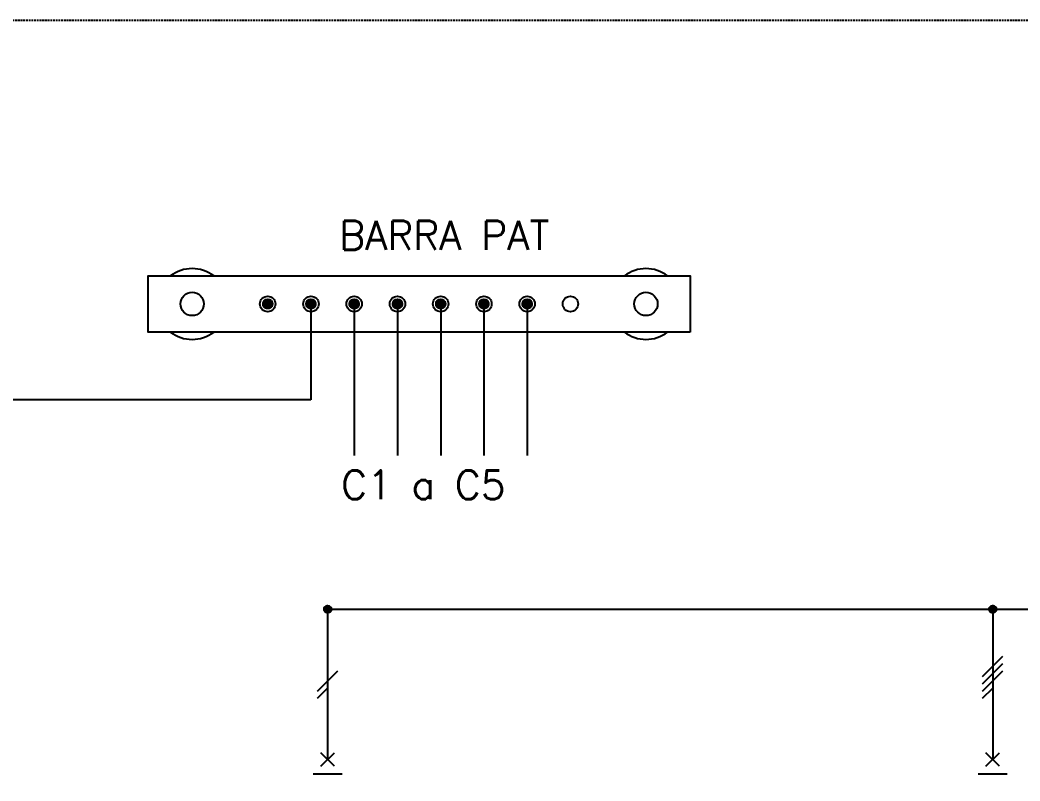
# Model space of a CAD drawing. Extents: x 1442 to 6193, y -332 to 1913.
# Drawn here: x 2417.5 to 2556.3, y 1698 to 1803.5 of the extents above; entities that cross this region are included whole.
import ezdxf

# ---------------------------------------------------------------- set-up
doc = ezdxf.new("R2010")
doc.units = 0
doc.linetypes.add('HIDDEN', pattern=[0.375, 0.25, -0.125])
doc.layers.get('0').update_dxf_attribs({"linetype": 'CONTINUOUS'})
for name, color, linetype in [('--00-VTA_CARTELES_LEYENDAS', 8, 'CONTINUOUS'), ('00-VTA_BORNES_1', 2, 'CONTINUOUS'), ('BARRAS', 6, 'CONTINUOUS'), ('E_TEXTO', 3, 'CONTINUOUS'), ('POTENCIA', 3, 'CONTINUOUS'), ('TÍTULOS', 4, 'CONTINUOUS'), ('UNIFILAR', 3, 'CONTINUOUS')]:
    doc.layers.add(name, color=color, linetype=linetype)
doc.styles.add('ROMANS_VICTOR', font='romans.shx', dxfattribs={"height": 4})

# ---------------------------------------------------------------- blocks, each defined once
blk = doc.blocks.new('*U39')
at = {"linetype": 'CONTINUOUS'}
for p, q in [((-4624.16, -468.94), (-4624.11, -468.87)), ((-4624.11, -468.87), (-4624.04, -468.81)), ((-4624.04, -468.81), (-4623.96, -468.76)), ((-4623.96, -468.76), (-4623.88, -468.72)), ((-4623.88, -468.72), (-4623.79, -468.71)), ((-4623.69, -468.71), (-4623.6, -468.72)), ((-4623.6, -468.72), (-4623.52, -468.76)), ((-4623.52, -468.76), (-4623.44, -468.81)), ((-4623.44, -468.81), (-4623.37, -468.87)), ((-4623.37, -468.87), (-4623.31, -468.94)), ((-4624.24, -469.21), (-4624.23, -469.11)), ((-4624.23, -469.3), (-4624.24, -469.21)), ((-4624.23, -469.11), (-4624.21, -469.02)), ((-4624.2, -469.4), (-4624.23, -469.3)), ((-4624.21, -469.02), (-4624.16, -468.94)), ((-4624.15, -469.48), (-4624.2, -469.4)), ((-4624.09, -469.56), (-4624.15, -469.48)), ((-4624.02, -469.62), (-4624.09, -469.56)), ((-4623.93, -469.67), (-4624.02, -469.62)), ((-4623.84, -469.7), (-4623.93, -469.67)), ((-4623.82, -469.7), (-4623.84, -469.7)), ((-4623.74, -469.29), (-4623.74, -469.21)), ((-4623.74, -469.21), (-4623.74, -469.3)), ((-4623.74, -469.38), (-4623.74, -469.29)), ((-4623.74, -469.3), (-4623.74, -469.4)), ((-4623.74, -469.46), (-4623.74, -469.38)), ((-4623.74, -469.4), (-4623.74, -469.48)), ((-4623.74, -469.53), (-4623.74, -469.46)), ((-4623.74, -469.48), (-4623.74, -469.56)), ((-4623.74, -469.59), (-4623.74, -469.53)), ((-4623.74, -469.56), (-4623.74, -469.62)), ((-4623.74, -469.64), (-4623.74, -469.59)), ((-4623.74, -469.62), (-4623.74, -469.67)), ((-4623.74, -469.67), (-4623.74, -469.64)), ((-4623.74, -469.67), (-4623.74, -469.7)), ((-4623.74, -469.7), (-4623.74, -469.67)), ((-4623.74, -469.7), (-4623.74, -469.71)), ((-4623.74, -469.71), (-4623.74, -469.7)), ((-4623.74, -469.7), (-4623.74, -469.7)), ((-4623.57, -469.67), (-4623.65, -469.7)), ((-4623.49, -469.64), (-4623.57, -469.67)), ((-4623.42, -469.59), (-4623.49, -469.64)), ((-4623.36, -469.53), (-4623.42, -469.59)), ((-4623.31, -469.46), (-4623.36, -469.53)), ((-4623.31, -468.94), (-4623.27, -469.02)), ((-4623.27, -469.38), (-4623.31, -469.46)), ((-4623.27, -469.02), (-4623.25, -469.11)), ((-4623.25, -469.29), (-4623.27, -469.38)), ((-4623.25, -469.11), (-4623.24, -469.21)), ((-4623.24, -469.21), (-4623.25, -469.29))]:
    blk.add_line(p, q, dxfattribs=at)
at = {"linetype": 'CONTINUOUS', "extrusion": (0, 0, -1)}
for points in [[(4624.11, -468.87), (4623.31, -468.94), (4624.16, -468.94)], [(4624.04, -468.81), (4623.37, -468.87), (4624.11, -468.87)], [(4624.11, -468.87), (4623.37, -468.87), (4623.31, -468.94)], [(4623.96, -468.76), (4623.44, -468.81), (4624.04, -468.81)], [(4624.04, -468.81), (4623.44, -468.81), (4623.37, -468.87)], [(4623.88, -468.72), (4623.52, -468.76), (4623.96, -468.76)], [(4623.96, -468.76), (4623.52, -468.76), (4623.44, -468.81)], [(4623.79, -468.71), (4623.6, -468.72), (4623.88, -468.72)], [(4623.88, -468.72), (4623.6, -468.72), (4623.52, -468.76)], [(4623.79, -468.71), (4623.69, -468.71), (4623.6, -468.72)], [(4624.23, -469.11), (4623.24, -469.21), (4624.24, -469.21)], [(4624.24, -469.21), (4623.74, -469.3), (4624.23, -469.3)], [(4624.24, -469.21), (4623.74, -469.21), (4623.74, -469.3)], [(4624.21, -469.02), (4623.25, -469.11), (4624.23, -469.11)], [(4624.23, -469.11), (4623.25, -469.11), (4623.24, -469.21)], [(4624.23, -469.3), (4623.74, -469.4), (4624.2, -469.4)], [(4624.23, -469.3), (4623.74, -469.3), (4623.74, -469.4)], [(4624.16, -468.94), (4623.27, -469.02), (4624.21, -469.02)], [(4624.21, -469.02), (4623.27, -469.02), (4623.25, -469.11)], [(4624.2, -469.4), (4623.74, -469.48), (4624.15, -469.48)], [(4624.2, -469.4), (4623.74, -469.4), (4623.74, -469.48)], [(4624.16, -468.94), (4623.31, -468.94), (4623.27, -469.02)], [(4624.15, -469.48), (4623.74, -469.56), (4624.09, -469.56)], [(4624.15, -469.48), (4623.74, -469.48), (4623.74, -469.56)], [(4624.09, -469.56), (4623.74, -469.62), (4624.02, -469.62)], [(4624.09, -469.56), (4623.74, -469.56), (4623.74, -469.62)], [(4624.02, -469.62), (4623.74, -469.67), (4623.93, -469.67)], [(4624.02, -469.62), (4623.74, -469.62), (4623.74, -469.67)], [(4623.93, -469.67), (4623.74, -469.7), (4623.84, -469.7)], [(4623.93, -469.67), (4623.74, -469.67), (4623.74, -469.7)], [(4623.84, -469.7), (4623.74, -469.7), (4623.82, -469.7)], [(4623.84, -469.7), (4623.74, -469.7), (4623.74, -469.7)], [(4623.82, -469.7), (4623.74, -469.7), (4623.74, -469.71)], [(4623.74, -469.21), (4623.25, -469.29), (4623.74, -469.29)], [(4623.74, -469.21), (4623.24, -469.21), (4623.25, -469.29)], [(4623.74, -469.29), (4623.27, -469.38), (4623.74, -469.38)], [(4623.74, -469.29), (4623.25, -469.29), (4623.27, -469.38)], [(4623.74, -469.38), (4623.31, -469.46), (4623.74, -469.46)], [(4623.74, -469.38), (4623.27, -469.38), (4623.31, -469.46)], [(4623.74, -469.46), (4623.36, -469.53), (4623.74, -469.53)], [(4623.74, -469.46), (4623.31, -469.46), (4623.36, -469.53)], [(4623.74, -469.53), (4623.42, -469.59), (4623.74, -469.59)], [(4623.74, -469.53), (4623.36, -469.53), (4623.42, -469.59)], [(4623.74, -469.59), (4623.49, -469.64), (4623.74, -469.64)], [(4623.74, -469.59), (4623.42, -469.59), (4623.49, -469.64)], [(4623.74, -469.64), (4623.57, -469.67), (4623.74, -469.67)], [(4623.74, -469.64), (4623.49, -469.64), (4623.57, -469.67)], [(4623.74, -469.67), (4623.65, -469.7), (4623.74, -469.7)], [(4623.74, -469.67), (4623.57, -469.67), (4623.65, -469.7)], [(4623.74, -469.7), (4623.65, -469.7), (4623.74, -469.71)]]:
    blk.add_solid(points, dxfattribs=at)
blk = doc.blocks.new('BORNE_1')
blk.add_circle((-4623.74, -469.21), 0.5)
at = {"linetype": 'CONTINUOUS'}
blk.add_blockref('*U39', (0, 0), dxfattribs=at)
blk = doc.blocks.new('*U68')
at = {"layer": 'E_TEXTO', "color": 7, "style": 'ROMANS_VICTOR'}
blk.add_text('BARRA PAT', height=4, dxfattribs=at).set_placement((2461.83, 1771.69))
blk = doc.blocks.new('*U69')
at = {"layer": 'BARRAS', "linetype": 'CONTINUOUS'}
for p, q in [((2451.58, 1764.72), (2451.69, 1764.77)), ((2451.69, 1764.77), (2451.8, 1764.8)), ((2451.8, 1764.8), (2451.91, 1764.81)), ((2451.91, 1764.81), (2451.91, 1764.8)), ((2451.91, 1764.81), (2452.02, 1764.8)), ((2451.91, 1764.8), (2451.91, 1764.81)), ((2451.91, 1764.77), (2451.91, 1764.8)), ((2451.91, 1764.8), (2451.91, 1764.77)), ((2451.91, 1764.72), (2451.91, 1764.77)), ((2451.91, 1764.77), (2451.91, 1764.72)), ((2452.02, 1764.8), (2452.13, 1764.77)), ((2452.13, 1764.77), (2452.23, 1764.72)), ((2451.26, 1764.16), (2451.27, 1764.27)), ((2451.27, 1764.04), (2451.26, 1764.16)), ((2451.27, 1764.27), (2451.3, 1764.38)), ((2451.3, 1763.92), (2451.27, 1764.04)), ((2451.3, 1764.38), (2451.35, 1764.48)), ((2451.36, 1763.82), (2451.3, 1763.92)), ((2451.35, 1764.48), (2451.41, 1764.58)), ((2451.43, 1763.72), (2451.36, 1763.82)), ((2451.41, 1764.58), (2451.49, 1764.66)), ((2451.52, 1763.64), (2451.43, 1763.72)), ((2451.49, 1764.66), (2451.58, 1764.72)), ((2451.62, 1763.58), (2451.52, 1763.64)), ((2451.73, 1763.53), (2451.62, 1763.58)), ((2451.85, 1763.51), (2451.73, 1763.53)), ((2451.91, 1764.66), (2451.91, 1764.72)), ((2451.91, 1764.72), (2451.91, 1764.66)), ((2451.91, 1764.58), (2451.91, 1764.66)), ((2451.91, 1764.66), (2451.91, 1764.58)), ((2451.91, 1764.48), (2451.91, 1764.58)), ((2451.91, 1764.58), (2451.91, 1764.48)), ((2451.91, 1764.38), (2451.91, 1764.48)), ((2451.91, 1764.48), (2451.91, 1764.38)), ((2451.91, 1764.27), (2451.91, 1764.38)), ((2451.91, 1764.38), (2451.91, 1764.27)), ((2451.91, 1764.16), (2451.91, 1764.27)), ((2451.91, 1764.27), (2451.91, 1764.16)), ((2452.09, 1763.53), (2451.97, 1763.51)), ((2452.2, 1763.58), (2452.09, 1763.53)), ((2452.3, 1763.64), (2452.2, 1763.58)), ((2452.23, 1764.72), (2452.33, 1764.66)), ((2452.39, 1763.72), (2452.3, 1763.64)), ((2452.33, 1764.66), (2452.41, 1764.58)), ((2452.46, 1763.82), (2452.39, 1763.72)), ((2452.41, 1764.58), (2452.47, 1764.48)), ((2452.51, 1763.92), (2452.46, 1763.82)), ((2452.47, 1764.48), (2452.52, 1764.38)), ((2452.55, 1764.04), (2452.51, 1763.92)), ((2452.52, 1764.38), (2452.55, 1764.27)), ((2452.55, 1764.27), (2452.56, 1764.16)), ((2452.56, 1764.16), (2452.55, 1764.04))]:
    blk.add_line(p, q, dxfattribs=at)
at = {"layer": 'BARRAS', "linetype": 'CONTINUOUS', "extrusion": (0, 0, -1)}
for points in [[(-2451.69, 1764.77), (-2451.91, 1764.72), (-2451.58, 1764.72)], [(-2451.8, 1764.8), (-2451.91, 1764.77), (-2451.69, 1764.77)], [(-2451.69, 1764.77), (-2451.91, 1764.77), (-2451.91, 1764.72)], [(-2451.91, 1764.81), (-2451.91, 1764.8), (-2451.8, 1764.8)], [(-2451.8, 1764.8), (-2451.91, 1764.8), (-2451.91, 1764.77)], [(-2451.91, 1764.81), (-2452.02, 1764.8), (-2451.91, 1764.8)], [(-2451.91, 1764.8), (-2452.13, 1764.77), (-2451.91, 1764.77)], [(-2451.91, 1764.8), (-2452.02, 1764.8), (-2452.13, 1764.77)], [(-2451.91, 1764.77), (-2452.23, 1764.72), (-2451.91, 1764.72)], [(-2451.91, 1764.77), (-2452.13, 1764.77), (-2452.23, 1764.72)], [(-2451.27, 1764.27), (-2451.91, 1764.16), (-2451.26, 1764.16)], [(-2451.26, 1764.16), (-2452.55, 1764.04), (-2451.27, 1764.04)], [(-2451.26, 1764.16), (-2452.56, 1764.16), (-2452.55, 1764.04)], [(-2451.3, 1764.38), (-2451.91, 1764.27), (-2451.27, 1764.27)], [(-2451.27, 1764.27), (-2451.91, 1764.27), (-2451.91, 1764.16)], [(-2451.27, 1764.04), (-2452.51, 1763.92), (-2451.3, 1763.92)], [(-2451.27, 1764.04), (-2452.55, 1764.04), (-2452.51, 1763.92)], [(-2451.35, 1764.48), (-2451.91, 1764.38), (-2451.3, 1764.38)], [(-2451.3, 1764.38), (-2451.91, 1764.38), (-2451.91, 1764.27)], [(-2451.3, 1763.92), (-2452.46, 1763.82), (-2451.36, 1763.82)], [(-2451.3, 1763.92), (-2452.51, 1763.92), (-2452.46, 1763.82)], [(-2451.41, 1764.58), (-2451.91, 1764.48), (-2451.35, 1764.48)], [(-2451.35, 1764.48), (-2451.91, 1764.48), (-2451.91, 1764.38)], [(-2451.36, 1763.82), (-2452.39, 1763.72), (-2451.43, 1763.72)], [(-2451.36, 1763.82), (-2452.46, 1763.82), (-2452.39, 1763.72)], [(-2451.49, 1764.66), (-2451.91, 1764.58), (-2451.41, 1764.58)], [(-2451.41, 1764.58), (-2451.91, 1764.58), (-2451.91, 1764.48)], [(-2451.43, 1763.72), (-2452.3, 1763.64), (-2451.52, 1763.64)], [(-2451.43, 1763.72), (-2452.39, 1763.72), (-2452.3, 1763.64)], [(-2451.58, 1764.72), (-2451.91, 1764.66), (-2451.49, 1764.66)], [(-2451.49, 1764.66), (-2451.91, 1764.66), (-2451.91, 1764.58)], [(-2451.52, 1763.64), (-2452.2, 1763.58), (-2451.62, 1763.58)], [(-2451.52, 1763.64), (-2452.3, 1763.64), (-2452.2, 1763.58)], [(-2451.58, 1764.72), (-2451.91, 1764.72), (-2451.91, 1764.66)], [(-2451.62, 1763.58), (-2452.09, 1763.53), (-2451.73, 1763.53)], [(-2451.62, 1763.58), (-2452.2, 1763.58), (-2452.09, 1763.53)], [(-2451.73, 1763.53), (-2451.97, 1763.51), (-2451.85, 1763.51)], [(-2451.73, 1763.53), (-2452.09, 1763.53), (-2451.97, 1763.51)], [(-2451.91, 1764.72), (-2452.33, 1764.66), (-2451.91, 1764.66)], [(-2451.91, 1764.72), (-2452.23, 1764.72), (-2452.33, 1764.66)], [(-2451.91, 1764.66), (-2452.41, 1764.58), (-2451.91, 1764.58)], [(-2451.91, 1764.66), (-2452.33, 1764.66), (-2452.41, 1764.58)], [(-2451.91, 1764.58), (-2452.47, 1764.48), (-2451.91, 1764.48)], [(-2451.91, 1764.58), (-2452.41, 1764.58), (-2452.47, 1764.48)], [(-2451.91, 1764.48), (-2452.52, 1764.38), (-2451.91, 1764.38)], [(-2451.91, 1764.48), (-2452.47, 1764.48), (-2452.52, 1764.38)], [(-2451.91, 1764.38), (-2452.55, 1764.27), (-2451.91, 1764.27)], [(-2451.91, 1764.38), (-2452.52, 1764.38), (-2452.55, 1764.27)], [(-2451.91, 1764.27), (-2452.56, 1764.16), (-2451.91, 1764.16)], [(-2451.91, 1764.27), (-2452.55, 1764.27), (-2452.56, 1764.16)]]:
    blk.add_solid(points, dxfattribs=at)
blk = doc.blocks.new('*U70')
at = {"layer": 'BARRAS', "linetype": 'CONTINUOUS'}
for p, q in [((2463.58, 1764.72), (2463.69, 1764.77)), ((2463.69, 1764.77), (2463.8, 1764.8)), ((2463.8, 1764.8), (2463.91, 1764.81)), ((2463.91, 1764.81), (2463.91, 1764.8)), ((2463.91, 1764.81), (2464.02, 1764.8)), ((2463.91, 1764.8), (2463.91, 1764.81)), ((2463.91, 1764.77), (2463.91, 1764.8)), ((2463.91, 1764.8), (2463.91, 1764.77)), ((2463.91, 1764.72), (2463.91, 1764.77)), ((2463.91, 1764.77), (2463.91, 1764.72)), ((2464.02, 1764.8), (2464.13, 1764.77)), ((2464.13, 1764.77), (2464.23, 1764.72)), ((2463.26, 1764.16), (2463.27, 1764.27)), ((2463.27, 1764.04), (2463.26, 1764.16)), ((2463.27, 1764.27), (2463.3, 1764.38)), ((2463.3, 1763.92), (2463.27, 1764.04)), ((2463.3, 1764.38), (2463.35, 1764.48)), ((2463.36, 1763.82), (2463.3, 1763.92)), ((2463.35, 1764.48), (2463.41, 1764.58)), ((2463.43, 1763.72), (2463.36, 1763.82)), ((2463.41, 1764.58), (2463.49, 1764.66)), ((2463.52, 1763.64), (2463.43, 1763.72)), ((2463.49, 1764.66), (2463.58, 1764.72)), ((2463.62, 1763.58), (2463.52, 1763.64)), ((2463.73, 1763.53), (2463.62, 1763.58)), ((2463.85, 1763.51), (2463.73, 1763.53)), ((2463.91, 1764.66), (2463.91, 1764.72)), ((2463.91, 1764.72), (2463.91, 1764.66)), ((2463.91, 1764.58), (2463.91, 1764.66)), ((2463.91, 1764.66), (2463.91, 1764.58)), ((2463.91, 1764.48), (2463.91, 1764.58)), ((2463.91, 1764.58), (2463.91, 1764.48)), ((2463.91, 1764.38), (2463.91, 1764.48)), ((2463.91, 1764.48), (2463.91, 1764.38)), ((2463.91, 1764.27), (2463.91, 1764.38)), ((2463.91, 1764.38), (2463.91, 1764.27)), ((2463.91, 1764.16), (2463.91, 1764.27)), ((2463.91, 1764.27), (2463.91, 1764.16)), ((2464.09, 1763.53), (2463.97, 1763.51)), ((2464.2, 1763.58), (2464.09, 1763.53)), ((2464.3, 1763.64), (2464.2, 1763.58)), ((2464.23, 1764.72), (2464.33, 1764.66)), ((2464.39, 1763.72), (2464.3, 1763.64)), ((2464.33, 1764.66), (2464.41, 1764.58)), ((2464.46, 1763.82), (2464.39, 1763.72)), ((2464.41, 1764.58), (2464.47, 1764.48)), ((2464.51, 1763.92), (2464.46, 1763.82)), ((2464.47, 1764.48), (2464.52, 1764.38)), ((2464.55, 1764.04), (2464.51, 1763.92)), ((2464.52, 1764.38), (2464.55, 1764.27)), ((2464.55, 1764.27), (2464.56, 1764.16)), ((2464.56, 1764.16), (2464.55, 1764.04))]:
    blk.add_line(p, q, dxfattribs=at)
at = {"layer": 'BARRAS', "linetype": 'CONTINUOUS', "extrusion": (0, 0, -1)}
for points in [[(-2463.69, 1764.77), (-2463.91, 1764.72), (-2463.58, 1764.72)], [(-2463.8, 1764.8), (-2463.91, 1764.77), (-2463.69, 1764.77)], [(-2463.69, 1764.77), (-2463.91, 1764.77), (-2463.91, 1764.72)], [(-2463.91, 1764.81), (-2463.91, 1764.8), (-2463.8, 1764.8)], [(-2463.8, 1764.8), (-2463.91, 1764.8), (-2463.91, 1764.77)], [(-2463.91, 1764.81), (-2464.02, 1764.8), (-2463.91, 1764.8)], [(-2463.91, 1764.8), (-2464.13, 1764.77), (-2463.91, 1764.77)], [(-2463.91, 1764.8), (-2464.02, 1764.8), (-2464.13, 1764.77)], [(-2463.91, 1764.77), (-2464.23, 1764.72), (-2463.91, 1764.72)], [(-2463.91, 1764.77), (-2464.13, 1764.77), (-2464.23, 1764.72)], [(-2463.27, 1764.27), (-2463.91, 1764.16), (-2463.26, 1764.16)], [(-2463.26, 1764.16), (-2464.55, 1764.04), (-2463.27, 1764.04)], [(-2463.26, 1764.16), (-2464.56, 1764.16), (-2464.55, 1764.04)], [(-2463.3, 1764.38), (-2463.91, 1764.27), (-2463.27, 1764.27)], [(-2463.27, 1764.27), (-2463.91, 1764.27), (-2463.91, 1764.16)], [(-2463.27, 1764.04), (-2464.51, 1763.92), (-2463.3, 1763.92)], [(-2463.27, 1764.04), (-2464.55, 1764.04), (-2464.51, 1763.92)], [(-2463.35, 1764.48), (-2463.91, 1764.38), (-2463.3, 1764.38)], [(-2463.3, 1764.38), (-2463.91, 1764.38), (-2463.91, 1764.27)], [(-2463.3, 1763.92), (-2464.46, 1763.82), (-2463.36, 1763.82)], [(-2463.3, 1763.92), (-2464.51, 1763.92), (-2464.46, 1763.82)], [(-2463.41, 1764.58), (-2463.91, 1764.48), (-2463.35, 1764.48)], [(-2463.35, 1764.48), (-2463.91, 1764.48), (-2463.91, 1764.38)], [(-2463.36, 1763.82), (-2464.39, 1763.72), (-2463.43, 1763.72)], [(-2463.36, 1763.82), (-2464.46, 1763.82), (-2464.39, 1763.72)], [(-2463.49, 1764.66), (-2463.91, 1764.58), (-2463.41, 1764.58)], [(-2463.41, 1764.58), (-2463.91, 1764.58), (-2463.91, 1764.48)], [(-2463.43, 1763.72), (-2464.3, 1763.64), (-2463.52, 1763.64)], [(-2463.43, 1763.72), (-2464.39, 1763.72), (-2464.3, 1763.64)], [(-2463.58, 1764.72), (-2463.91, 1764.66), (-2463.49, 1764.66)], [(-2463.49, 1764.66), (-2463.91, 1764.66), (-2463.91, 1764.58)], [(-2463.52, 1763.64), (-2464.2, 1763.58), (-2463.62, 1763.58)], [(-2463.52, 1763.64), (-2464.3, 1763.64), (-2464.2, 1763.58)], [(-2463.58, 1764.72), (-2463.91, 1764.72), (-2463.91, 1764.66)], [(-2463.62, 1763.58), (-2464.09, 1763.53), (-2463.73, 1763.53)], [(-2463.62, 1763.58), (-2464.2, 1763.58), (-2464.09, 1763.53)], [(-2463.73, 1763.53), (-2463.97, 1763.51), (-2463.85, 1763.51)], [(-2463.73, 1763.53), (-2464.09, 1763.53), (-2463.97, 1763.51)], [(-2463.91, 1764.72), (-2464.33, 1764.66), (-2463.91, 1764.66)], [(-2463.91, 1764.72), (-2464.23, 1764.72), (-2464.33, 1764.66)], [(-2463.91, 1764.66), (-2464.41, 1764.58), (-2463.91, 1764.58)], [(-2463.91, 1764.66), (-2464.33, 1764.66), (-2464.41, 1764.58)], [(-2463.91, 1764.58), (-2464.47, 1764.48), (-2463.91, 1764.48)], [(-2463.91, 1764.58), (-2464.41, 1764.58), (-2464.47, 1764.48)], [(-2463.91, 1764.48), (-2464.52, 1764.38), (-2463.91, 1764.38)], [(-2463.91, 1764.48), (-2464.47, 1764.48), (-2464.52, 1764.38)], [(-2463.91, 1764.38), (-2464.55, 1764.27), (-2463.91, 1764.27)], [(-2463.91, 1764.38), (-2464.52, 1764.38), (-2464.55, 1764.27)], [(-2463.91, 1764.27), (-2464.56, 1764.16), (-2463.91, 1764.16)], [(-2463.91, 1764.27), (-2464.55, 1764.27), (-2464.56, 1764.16)]]:
    blk.add_solid(points, dxfattribs=at)
blk = doc.blocks.new('*U71')
at = {"layer": 'BARRAS', "linetype": 'CONTINUOUS'}
for p, q in [((2469.58, 1764.72), (2469.69, 1764.77)), ((2469.69, 1764.77), (2469.8, 1764.8)), ((2469.8, 1764.8), (2469.91, 1764.81)), ((2469.91, 1764.81), (2469.91, 1764.8)), ((2469.91, 1764.81), (2470.02, 1764.8)), ((2469.91, 1764.8), (2469.91, 1764.81)), ((2469.91, 1764.77), (2469.91, 1764.8)), ((2469.91, 1764.8), (2469.91, 1764.77)), ((2469.91, 1764.72), (2469.91, 1764.77)), ((2469.91, 1764.77), (2469.91, 1764.72)), ((2470.02, 1764.8), (2470.13, 1764.77)), ((2470.13, 1764.77), (2470.23, 1764.72)), ((2469.26, 1764.16), (2469.27, 1764.27)), ((2469.27, 1764.04), (2469.26, 1764.16)), ((2469.27, 1764.27), (2469.3, 1764.38)), ((2469.3, 1763.92), (2469.27, 1764.04)), ((2469.3, 1764.38), (2469.35, 1764.48)), ((2469.36, 1763.82), (2469.3, 1763.92)), ((2469.35, 1764.48), (2469.41, 1764.58)), ((2469.43, 1763.72), (2469.36, 1763.82)), ((2469.41, 1764.58), (2469.49, 1764.66)), ((2469.52, 1763.64), (2469.43, 1763.72)), ((2469.49, 1764.66), (2469.58, 1764.72)), ((2469.62, 1763.58), (2469.52, 1763.64)), ((2469.73, 1763.53), (2469.62, 1763.58)), ((2469.85, 1763.51), (2469.73, 1763.53)), ((2469.91, 1764.66), (2469.91, 1764.72)), ((2469.91, 1764.72), (2469.91, 1764.66)), ((2469.91, 1764.58), (2469.91, 1764.66)), ((2469.91, 1764.66), (2469.91, 1764.58)), ((2469.91, 1764.48), (2469.91, 1764.58)), ((2469.91, 1764.58), (2469.91, 1764.48)), ((2469.91, 1764.38), (2469.91, 1764.48)), ((2469.91, 1764.48), (2469.91, 1764.38)), ((2469.91, 1764.27), (2469.91, 1764.38)), ((2469.91, 1764.38), (2469.91, 1764.27)), ((2469.91, 1764.16), (2469.91, 1764.27)), ((2469.91, 1764.27), (2469.91, 1764.16)), ((2470.09, 1763.53), (2469.97, 1763.51)), ((2470.2, 1763.58), (2470.09, 1763.53)), ((2470.3, 1763.64), (2470.2, 1763.58)), ((2470.23, 1764.72), (2470.33, 1764.66)), ((2470.39, 1763.72), (2470.3, 1763.64)), ((2470.33, 1764.66), (2470.41, 1764.58)), ((2470.46, 1763.82), (2470.39, 1763.72)), ((2470.41, 1764.58), (2470.47, 1764.48)), ((2470.51, 1763.92), (2470.46, 1763.82)), ((2470.47, 1764.48), (2470.52, 1764.38)), ((2470.55, 1764.04), (2470.51, 1763.92)), ((2470.52, 1764.38), (2470.55, 1764.27)), ((2470.55, 1764.27), (2470.56, 1764.16)), ((2470.56, 1764.16), (2470.55, 1764.04))]:
    blk.add_line(p, q, dxfattribs=at)
at = {"layer": 'BARRAS', "linetype": 'CONTINUOUS', "extrusion": (0, 0, -1)}
for points in [[(-2469.69, 1764.77), (-2469.91, 1764.72), (-2469.58, 1764.72)], [(-2469.8, 1764.8), (-2469.91, 1764.77), (-2469.69, 1764.77)], [(-2469.69, 1764.77), (-2469.91, 1764.77), (-2469.91, 1764.72)], [(-2469.91, 1764.81), (-2469.91, 1764.8), (-2469.8, 1764.8)], [(-2469.8, 1764.8), (-2469.91, 1764.8), (-2469.91, 1764.77)], [(-2469.91, 1764.81), (-2470.02, 1764.8), (-2469.91, 1764.8)], [(-2469.91, 1764.8), (-2470.13, 1764.77), (-2469.91, 1764.77)], [(-2469.91, 1764.8), (-2470.02, 1764.8), (-2470.13, 1764.77)], [(-2469.91, 1764.77), (-2470.23, 1764.72), (-2469.91, 1764.72)], [(-2469.91, 1764.77), (-2470.13, 1764.77), (-2470.23, 1764.72)], [(-2469.27, 1764.27), (-2469.91, 1764.16), (-2469.26, 1764.16)], [(-2469.26, 1764.16), (-2470.55, 1764.04), (-2469.27, 1764.04)], [(-2469.26, 1764.16), (-2470.56, 1764.16), (-2470.55, 1764.04)], [(-2469.3, 1764.38), (-2469.91, 1764.27), (-2469.27, 1764.27)], [(-2469.27, 1764.27), (-2469.91, 1764.27), (-2469.91, 1764.16)], [(-2469.27, 1764.04), (-2470.51, 1763.92), (-2469.3, 1763.92)], [(-2469.27, 1764.04), (-2470.55, 1764.04), (-2470.51, 1763.92)], [(-2469.35, 1764.48), (-2469.91, 1764.38), (-2469.3, 1764.38)], [(-2469.3, 1764.38), (-2469.91, 1764.38), (-2469.91, 1764.27)], [(-2469.3, 1763.92), (-2470.46, 1763.82), (-2469.36, 1763.82)], [(-2469.3, 1763.92), (-2470.51, 1763.92), (-2470.46, 1763.82)], [(-2469.41, 1764.58), (-2469.91, 1764.48), (-2469.35, 1764.48)], [(-2469.35, 1764.48), (-2469.91, 1764.48), (-2469.91, 1764.38)], [(-2469.36, 1763.82), (-2470.39, 1763.72), (-2469.43, 1763.72)], [(-2469.36, 1763.82), (-2470.46, 1763.82), (-2470.39, 1763.72)], [(-2469.49, 1764.66), (-2469.91, 1764.58), (-2469.41, 1764.58)], [(-2469.41, 1764.58), (-2469.91, 1764.58), (-2469.91, 1764.48)], [(-2469.43, 1763.72), (-2470.3, 1763.64), (-2469.52, 1763.64)], [(-2469.43, 1763.72), (-2470.39, 1763.72), (-2470.3, 1763.64)], [(-2469.58, 1764.72), (-2469.91, 1764.66), (-2469.49, 1764.66)], [(-2469.49, 1764.66), (-2469.91, 1764.66), (-2469.91, 1764.58)], [(-2469.52, 1763.64), (-2470.2, 1763.58), (-2469.62, 1763.58)], [(-2469.52, 1763.64), (-2470.3, 1763.64), (-2470.2, 1763.58)], [(-2469.58, 1764.72), (-2469.91, 1764.72), (-2469.91, 1764.66)], [(-2469.62, 1763.58), (-2470.09, 1763.53), (-2469.73, 1763.53)], [(-2469.62, 1763.58), (-2470.2, 1763.58), (-2470.09, 1763.53)], [(-2469.73, 1763.53), (-2469.97, 1763.51), (-2469.85, 1763.51)], [(-2469.73, 1763.53), (-2470.09, 1763.53), (-2469.97, 1763.51)], [(-2469.91, 1764.72), (-2470.33, 1764.66), (-2469.91, 1764.66)], [(-2469.91, 1764.72), (-2470.23, 1764.72), (-2470.33, 1764.66)], [(-2469.91, 1764.66), (-2470.41, 1764.58), (-2469.91, 1764.58)], [(-2469.91, 1764.66), (-2470.33, 1764.66), (-2470.41, 1764.58)], [(-2469.91, 1764.58), (-2470.47, 1764.48), (-2469.91, 1764.48)], [(-2469.91, 1764.58), (-2470.41, 1764.58), (-2470.47, 1764.48)], [(-2469.91, 1764.48), (-2470.52, 1764.38), (-2469.91, 1764.38)], [(-2469.91, 1764.48), (-2470.47, 1764.48), (-2470.52, 1764.38)], [(-2469.91, 1764.38), (-2470.55, 1764.27), (-2469.91, 1764.27)], [(-2469.91, 1764.38), (-2470.52, 1764.38), (-2470.55, 1764.27)], [(-2469.91, 1764.27), (-2470.56, 1764.16), (-2469.91, 1764.16)], [(-2469.91, 1764.27), (-2470.55, 1764.27), (-2470.56, 1764.16)]]:
    blk.add_solid(points, dxfattribs=at)
blk = doc.blocks.new('*U72')
at = {"layer": 'BARRAS', "linetype": 'CONTINUOUS'}
for p, q in [((2475.58, 1764.72), (2475.69, 1764.77)), ((2475.69, 1764.77), (2475.8, 1764.8)), ((2475.8, 1764.8), (2475.91, 1764.81)), ((2475.91, 1764.81), (2475.91, 1764.8)), ((2475.91, 1764.81), (2476.02, 1764.8)), ((2475.91, 1764.8), (2475.91, 1764.81)), ((2475.91, 1764.77), (2475.91, 1764.8)), ((2475.91, 1764.8), (2475.91, 1764.77)), ((2475.91, 1764.72), (2475.91, 1764.77)), ((2475.91, 1764.77), (2475.91, 1764.72)), ((2476.02, 1764.8), (2476.13, 1764.77)), ((2476.13, 1764.77), (2476.23, 1764.72)), ((2475.26, 1764.16), (2475.27, 1764.27)), ((2475.27, 1764.04), (2475.26, 1764.16)), ((2475.27, 1764.27), (2475.3, 1764.38)), ((2475.3, 1763.92), (2475.27, 1764.04)), ((2475.3, 1764.38), (2475.35, 1764.48)), ((2475.36, 1763.82), (2475.3, 1763.92)), ((2475.35, 1764.48), (2475.41, 1764.58)), ((2475.43, 1763.72), (2475.36, 1763.82)), ((2475.41, 1764.58), (2475.49, 1764.66)), ((2475.52, 1763.64), (2475.43, 1763.72)), ((2475.49, 1764.66), (2475.58, 1764.72)), ((2475.62, 1763.58), (2475.52, 1763.64)), ((2475.73, 1763.53), (2475.62, 1763.58)), ((2475.85, 1763.51), (2475.73, 1763.53)), ((2475.91, 1764.66), (2475.91, 1764.72)), ((2475.91, 1764.72), (2475.91, 1764.66)), ((2475.91, 1764.58), (2475.91, 1764.66)), ((2475.91, 1764.66), (2475.91, 1764.58)), ((2475.91, 1764.48), (2475.91, 1764.58)), ((2475.91, 1764.58), (2475.91, 1764.48)), ((2475.91, 1764.38), (2475.91, 1764.48)), ((2475.91, 1764.48), (2475.91, 1764.38)), ((2475.91, 1764.27), (2475.91, 1764.38)), ((2475.91, 1764.38), (2475.91, 1764.27)), ((2475.91, 1764.16), (2475.91, 1764.27)), ((2475.91, 1764.27), (2475.91, 1764.16)), ((2476.09, 1763.53), (2475.97, 1763.51)), ((2476.2, 1763.58), (2476.09, 1763.53)), ((2476.3, 1763.64), (2476.2, 1763.58)), ((2476.23, 1764.72), (2476.33, 1764.66)), ((2476.39, 1763.72), (2476.3, 1763.64)), ((2476.33, 1764.66), (2476.41, 1764.58)), ((2476.46, 1763.82), (2476.39, 1763.72)), ((2476.41, 1764.58), (2476.47, 1764.48)), ((2476.51, 1763.92), (2476.46, 1763.82)), ((2476.47, 1764.48), (2476.52, 1764.38)), ((2476.55, 1764.04), (2476.51, 1763.92)), ((2476.52, 1764.38), (2476.55, 1764.27)), ((2476.55, 1764.27), (2476.56, 1764.16)), ((2476.56, 1764.16), (2476.55, 1764.04))]:
    blk.add_line(p, q, dxfattribs=at)
at = {"layer": 'BARRAS', "linetype": 'CONTINUOUS', "extrusion": (0, 0, -1)}
for points in [[(-2475.69, 1764.77), (-2475.91, 1764.72), (-2475.58, 1764.72)], [(-2475.8, 1764.8), (-2475.91, 1764.77), (-2475.69, 1764.77)], [(-2475.69, 1764.77), (-2475.91, 1764.77), (-2475.91, 1764.72)], [(-2475.91, 1764.81), (-2475.91, 1764.8), (-2475.8, 1764.8)], [(-2475.8, 1764.8), (-2475.91, 1764.8), (-2475.91, 1764.77)], [(-2475.91, 1764.81), (-2476.02, 1764.8), (-2475.91, 1764.8)], [(-2475.91, 1764.8), (-2476.13, 1764.77), (-2475.91, 1764.77)], [(-2475.91, 1764.8), (-2476.02, 1764.8), (-2476.13, 1764.77)], [(-2475.91, 1764.77), (-2476.23, 1764.72), (-2475.91, 1764.72)], [(-2475.91, 1764.77), (-2476.13, 1764.77), (-2476.23, 1764.72)], [(-2475.27, 1764.27), (-2475.91, 1764.16), (-2475.26, 1764.16)], [(-2475.26, 1764.16), (-2476.55, 1764.04), (-2475.27, 1764.04)], [(-2475.26, 1764.16), (-2476.56, 1764.16), (-2476.55, 1764.04)], [(-2475.3, 1764.38), (-2475.91, 1764.27), (-2475.27, 1764.27)], [(-2475.27, 1764.27), (-2475.91, 1764.27), (-2475.91, 1764.16)], [(-2475.27, 1764.04), (-2476.51, 1763.92), (-2475.3, 1763.92)], [(-2475.27, 1764.04), (-2476.55, 1764.04), (-2476.51, 1763.92)], [(-2475.35, 1764.48), (-2475.91, 1764.38), (-2475.3, 1764.38)], [(-2475.3, 1764.38), (-2475.91, 1764.38), (-2475.91, 1764.27)], [(-2475.3, 1763.92), (-2476.46, 1763.82), (-2475.36, 1763.82)], [(-2475.3, 1763.92), (-2476.51, 1763.92), (-2476.46, 1763.82)], [(-2475.41, 1764.58), (-2475.91, 1764.48), (-2475.35, 1764.48)], [(-2475.35, 1764.48), (-2475.91, 1764.48), (-2475.91, 1764.38)], [(-2475.36, 1763.82), (-2476.39, 1763.72), (-2475.43, 1763.72)], [(-2475.36, 1763.82), (-2476.46, 1763.82), (-2476.39, 1763.72)], [(-2475.49, 1764.66), (-2475.91, 1764.58), (-2475.41, 1764.58)], [(-2475.41, 1764.58), (-2475.91, 1764.58), (-2475.91, 1764.48)], [(-2475.43, 1763.72), (-2476.3, 1763.64), (-2475.52, 1763.64)], [(-2475.43, 1763.72), (-2476.39, 1763.72), (-2476.3, 1763.64)], [(-2475.58, 1764.72), (-2475.91, 1764.66), (-2475.49, 1764.66)], [(-2475.49, 1764.66), (-2475.91, 1764.66), (-2475.91, 1764.58)], [(-2475.52, 1763.64), (-2476.2, 1763.58), (-2475.62, 1763.58)], [(-2475.52, 1763.64), (-2476.3, 1763.64), (-2476.2, 1763.58)], [(-2475.58, 1764.72), (-2475.91, 1764.72), (-2475.91, 1764.66)], [(-2475.62, 1763.58), (-2476.09, 1763.53), (-2475.73, 1763.53)], [(-2475.62, 1763.58), (-2476.2, 1763.58), (-2476.09, 1763.53)], [(-2475.73, 1763.53), (-2475.97, 1763.51), (-2475.85, 1763.51)], [(-2475.73, 1763.53), (-2476.09, 1763.53), (-2475.97, 1763.51)], [(-2475.91, 1764.72), (-2476.33, 1764.66), (-2475.91, 1764.66)], [(-2475.91, 1764.72), (-2476.23, 1764.72), (-2476.33, 1764.66)], [(-2475.91, 1764.66), (-2476.41, 1764.58), (-2475.91, 1764.58)], [(-2475.91, 1764.66), (-2476.33, 1764.66), (-2476.41, 1764.58)], [(-2475.91, 1764.58), (-2476.47, 1764.48), (-2475.91, 1764.48)], [(-2475.91, 1764.58), (-2476.41, 1764.58), (-2476.47, 1764.48)], [(-2475.91, 1764.48), (-2476.52, 1764.38), (-2475.91, 1764.38)], [(-2475.91, 1764.48), (-2476.47, 1764.48), (-2476.52, 1764.38)], [(-2475.91, 1764.38), (-2476.55, 1764.27), (-2475.91, 1764.27)], [(-2475.91, 1764.38), (-2476.52, 1764.38), (-2476.55, 1764.27)], [(-2475.91, 1764.27), (-2476.56, 1764.16), (-2475.91, 1764.16)], [(-2475.91, 1764.27), (-2476.55, 1764.27), (-2476.56, 1764.16)]]:
    blk.add_solid(points, dxfattribs=at)
blk = doc.blocks.new('*U73')
at = {"layer": 'BARRAS', "linetype": 'CONTINUOUS'}
for p, q in [((2481.58, 1764.72), (2481.69, 1764.77)), ((2481.69, 1764.77), (2481.8, 1764.8)), ((2481.8, 1764.8), (2481.91, 1764.81)), ((2481.91, 1764.81), (2481.91, 1764.8)), ((2481.91, 1764.81), (2482.02, 1764.8)), ((2481.91, 1764.8), (2481.91, 1764.81)), ((2481.91, 1764.77), (2481.91, 1764.8)), ((2481.91, 1764.8), (2481.91, 1764.77)), ((2481.91, 1764.72), (2481.91, 1764.77)), ((2481.91, 1764.77), (2481.91, 1764.72)), ((2482.02, 1764.8), (2482.13, 1764.77)), ((2482.13, 1764.77), (2482.23, 1764.72)), ((2481.26, 1764.16), (2481.27, 1764.27)), ((2481.27, 1764.04), (2481.26, 1764.16)), ((2481.27, 1764.27), (2481.3, 1764.38)), ((2481.3, 1763.92), (2481.27, 1764.04)), ((2481.3, 1764.38), (2481.35, 1764.48)), ((2481.36, 1763.82), (2481.3, 1763.92)), ((2481.35, 1764.48), (2481.41, 1764.58)), ((2481.43, 1763.72), (2481.36, 1763.82)), ((2481.41, 1764.58), (2481.49, 1764.66)), ((2481.52, 1763.64), (2481.43, 1763.72)), ((2481.49, 1764.66), (2481.58, 1764.72)), ((2481.62, 1763.58), (2481.52, 1763.64)), ((2481.73, 1763.53), (2481.62, 1763.58)), ((2481.85, 1763.51), (2481.73, 1763.53)), ((2481.91, 1764.66), (2481.91, 1764.72)), ((2481.91, 1764.72), (2481.91, 1764.66)), ((2481.91, 1764.58), (2481.91, 1764.66)), ((2481.91, 1764.66), (2481.91, 1764.58)), ((2481.91, 1764.48), (2481.91, 1764.58)), ((2481.91, 1764.58), (2481.91, 1764.48)), ((2481.91, 1764.38), (2481.91, 1764.48)), ((2481.91, 1764.48), (2481.91, 1764.38)), ((2481.91, 1764.27), (2481.91, 1764.38)), ((2481.91, 1764.38), (2481.91, 1764.27)), ((2481.91, 1764.16), (2481.91, 1764.27)), ((2481.91, 1764.27), (2481.91, 1764.16)), ((2482.09, 1763.53), (2481.97, 1763.51)), ((2482.2, 1763.58), (2482.09, 1763.53)), ((2482.3, 1763.64), (2482.2, 1763.58)), ((2482.23, 1764.72), (2482.33, 1764.66)), ((2482.39, 1763.72), (2482.3, 1763.64)), ((2482.33, 1764.66), (2482.41, 1764.58)), ((2482.46, 1763.82), (2482.39, 1763.72)), ((2482.41, 1764.58), (2482.47, 1764.48)), ((2482.51, 1763.92), (2482.46, 1763.82)), ((2482.47, 1764.48), (2482.52, 1764.38)), ((2482.55, 1764.04), (2482.51, 1763.92)), ((2482.52, 1764.38), (2482.55, 1764.27)), ((2482.55, 1764.27), (2482.56, 1764.16)), ((2482.56, 1764.16), (2482.55, 1764.04))]:
    blk.add_line(p, q, dxfattribs=at)
at = {"layer": 'BARRAS', "linetype": 'CONTINUOUS', "extrusion": (0, 0, -1)}
for points in [[(-2481.69, 1764.77), (-2481.91, 1764.72), (-2481.58, 1764.72)], [(-2481.8, 1764.8), (-2481.91, 1764.77), (-2481.69, 1764.77)], [(-2481.69, 1764.77), (-2481.91, 1764.77), (-2481.91, 1764.72)], [(-2481.91, 1764.81), (-2481.91, 1764.8), (-2481.8, 1764.8)], [(-2481.8, 1764.8), (-2481.91, 1764.8), (-2481.91, 1764.77)], [(-2481.91, 1764.81), (-2482.02, 1764.8), (-2481.91, 1764.8)], [(-2481.91, 1764.8), (-2482.13, 1764.77), (-2481.91, 1764.77)], [(-2481.91, 1764.8), (-2482.02, 1764.8), (-2482.13, 1764.77)], [(-2481.91, 1764.77), (-2482.23, 1764.72), (-2481.91, 1764.72)], [(-2481.91, 1764.77), (-2482.13, 1764.77), (-2482.23, 1764.72)], [(-2481.27, 1764.27), (-2481.91, 1764.16), (-2481.26, 1764.16)], [(-2481.26, 1764.16), (-2482.55, 1764.04), (-2481.27, 1764.04)], [(-2481.26, 1764.16), (-2482.56, 1764.16), (-2482.55, 1764.04)], [(-2481.3, 1764.38), (-2481.91, 1764.27), (-2481.27, 1764.27)], [(-2481.27, 1764.27), (-2481.91, 1764.27), (-2481.91, 1764.16)], [(-2481.27, 1764.04), (-2482.51, 1763.92), (-2481.3, 1763.92)], [(-2481.27, 1764.04), (-2482.55, 1764.04), (-2482.51, 1763.92)], [(-2481.35, 1764.48), (-2481.91, 1764.38), (-2481.3, 1764.38)], [(-2481.3, 1764.38), (-2481.91, 1764.38), (-2481.91, 1764.27)], [(-2481.3, 1763.92), (-2482.46, 1763.82), (-2481.36, 1763.82)], [(-2481.3, 1763.92), (-2482.51, 1763.92), (-2482.46, 1763.82)], [(-2481.41, 1764.58), (-2481.91, 1764.48), (-2481.35, 1764.48)], [(-2481.35, 1764.48), (-2481.91, 1764.48), (-2481.91, 1764.38)], [(-2481.36, 1763.82), (-2482.39, 1763.72), (-2481.43, 1763.72)], [(-2481.36, 1763.82), (-2482.46, 1763.82), (-2482.39, 1763.72)], [(-2481.49, 1764.66), (-2481.91, 1764.58), (-2481.41, 1764.58)], [(-2481.41, 1764.58), (-2481.91, 1764.58), (-2481.91, 1764.48)], [(-2481.43, 1763.72), (-2482.3, 1763.64), (-2481.52, 1763.64)], [(-2481.43, 1763.72), (-2482.39, 1763.72), (-2482.3, 1763.64)], [(-2481.58, 1764.72), (-2481.91, 1764.66), (-2481.49, 1764.66)], [(-2481.49, 1764.66), (-2481.91, 1764.66), (-2481.91, 1764.58)], [(-2481.52, 1763.64), (-2482.2, 1763.58), (-2481.62, 1763.58)], [(-2481.52, 1763.64), (-2482.3, 1763.64), (-2482.2, 1763.58)], [(-2481.58, 1764.72), (-2481.91, 1764.72), (-2481.91, 1764.66)], [(-2481.62, 1763.58), (-2482.09, 1763.53), (-2481.73, 1763.53)], [(-2481.62, 1763.58), (-2482.2, 1763.58), (-2482.09, 1763.53)], [(-2481.73, 1763.53), (-2481.97, 1763.51), (-2481.85, 1763.51)], [(-2481.73, 1763.53), (-2482.09, 1763.53), (-2481.97, 1763.51)], [(-2481.91, 1764.72), (-2482.33, 1764.66), (-2481.91, 1764.66)], [(-2481.91, 1764.72), (-2482.23, 1764.72), (-2482.33, 1764.66)], [(-2481.91, 1764.66), (-2482.41, 1764.58), (-2481.91, 1764.58)], [(-2481.91, 1764.66), (-2482.33, 1764.66), (-2482.41, 1764.58)], [(-2481.91, 1764.58), (-2482.47, 1764.48), (-2481.91, 1764.48)], [(-2481.91, 1764.58), (-2482.41, 1764.58), (-2482.47, 1764.48)], [(-2481.91, 1764.48), (-2482.52, 1764.38), (-2481.91, 1764.38)], [(-2481.91, 1764.48), (-2482.47, 1764.48), (-2482.52, 1764.38)], [(-2481.91, 1764.38), (-2482.55, 1764.27), (-2481.91, 1764.27)], [(-2481.91, 1764.38), (-2482.52, 1764.38), (-2482.55, 1764.27)], [(-2481.91, 1764.27), (-2482.56, 1764.16), (-2481.91, 1764.16)], [(-2481.91, 1764.27), (-2482.55, 1764.27), (-2482.56, 1764.16)]]:
    blk.add_solid(points, dxfattribs=at)
blk = doc.blocks.new('*U74')
at = {"layer": 'BARRAS', "linetype": 'CONTINUOUS'}
for p, q in [((2487.58, 1764.72), (2487.69, 1764.77)), ((2487.69, 1764.77), (2487.8, 1764.8)), ((2487.8, 1764.8), (2487.91, 1764.81)), ((2487.91, 1764.81), (2487.91, 1764.8)), ((2487.91, 1764.81), (2488.02, 1764.8)), ((2487.91, 1764.8), (2487.91, 1764.81)), ((2487.91, 1764.77), (2487.91, 1764.8)), ((2487.91, 1764.8), (2487.91, 1764.77)), ((2487.91, 1764.72), (2487.91, 1764.77)), ((2487.91, 1764.77), (2487.91, 1764.72)), ((2488.02, 1764.8), (2488.13, 1764.77)), ((2488.13, 1764.77), (2488.23, 1764.72)), ((2487.26, 1764.16), (2487.27, 1764.27)), ((2487.27, 1764.04), (2487.26, 1764.16)), ((2487.27, 1764.27), (2487.3, 1764.38)), ((2487.3, 1763.92), (2487.27, 1764.04)), ((2487.3, 1764.38), (2487.35, 1764.48)), ((2487.36, 1763.82), (2487.3, 1763.92)), ((2487.35, 1764.48), (2487.41, 1764.58)), ((2487.43, 1763.72), (2487.36, 1763.82)), ((2487.41, 1764.58), (2487.49, 1764.66)), ((2487.52, 1763.64), (2487.43, 1763.72)), ((2487.49, 1764.66), (2487.58, 1764.72)), ((2487.62, 1763.58), (2487.52, 1763.64)), ((2487.73, 1763.53), (2487.62, 1763.58)), ((2487.85, 1763.51), (2487.73, 1763.53)), ((2487.91, 1764.66), (2487.91, 1764.72)), ((2487.91, 1764.72), (2487.91, 1764.66)), ((2487.91, 1764.58), (2487.91, 1764.66)), ((2487.91, 1764.66), (2487.91, 1764.58)), ((2487.91, 1764.48), (2487.91, 1764.58)), ((2487.91, 1764.58), (2487.91, 1764.48)), ((2487.91, 1764.38), (2487.91, 1764.48)), ((2487.91, 1764.48), (2487.91, 1764.38)), ((2487.91, 1764.27), (2487.91, 1764.38)), ((2487.91, 1764.38), (2487.91, 1764.27)), ((2487.91, 1764.16), (2487.91, 1764.27)), ((2487.91, 1764.27), (2487.91, 1764.16)), ((2488.09, 1763.53), (2487.97, 1763.51)), ((2488.2, 1763.58), (2488.09, 1763.53)), ((2488.3, 1763.64), (2488.2, 1763.58)), ((2488.23, 1764.72), (2488.33, 1764.66)), ((2488.39, 1763.72), (2488.3, 1763.64)), ((2488.33, 1764.66), (2488.41, 1764.58)), ((2488.46, 1763.82), (2488.39, 1763.72)), ((2488.41, 1764.58), (2488.47, 1764.48)), ((2488.51, 1763.92), (2488.46, 1763.82)), ((2488.47, 1764.48), (2488.52, 1764.38)), ((2488.55, 1764.04), (2488.51, 1763.92)), ((2488.52, 1764.38), (2488.55, 1764.27)), ((2488.55, 1764.27), (2488.56, 1764.16)), ((2488.56, 1764.16), (2488.55, 1764.04))]:
    blk.add_line(p, q, dxfattribs=at)
at = {"layer": 'BARRAS', "linetype": 'CONTINUOUS', "extrusion": (0, 0, -1)}
for points in [[(-2487.69, 1764.77), (-2487.91, 1764.72), (-2487.58, 1764.72)], [(-2487.8, 1764.8), (-2487.91, 1764.77), (-2487.69, 1764.77)], [(-2487.69, 1764.77), (-2487.91, 1764.77), (-2487.91, 1764.72)], [(-2487.91, 1764.81), (-2487.91, 1764.8), (-2487.8, 1764.8)], [(-2487.8, 1764.8), (-2487.91, 1764.8), (-2487.91, 1764.77)], [(-2487.91, 1764.81), (-2488.02, 1764.8), (-2487.91, 1764.8)], [(-2487.91, 1764.8), (-2488.13, 1764.77), (-2487.91, 1764.77)], [(-2487.91, 1764.8), (-2488.02, 1764.8), (-2488.13, 1764.77)], [(-2487.91, 1764.77), (-2488.23, 1764.72), (-2487.91, 1764.72)], [(-2487.91, 1764.77), (-2488.13, 1764.77), (-2488.23, 1764.72)], [(-2487.27, 1764.27), (-2487.91, 1764.16), (-2487.26, 1764.16)], [(-2487.26, 1764.16), (-2488.55, 1764.04), (-2487.27, 1764.04)], [(-2487.26, 1764.16), (-2488.56, 1764.16), (-2488.55, 1764.04)], [(-2487.3, 1764.38), (-2487.91, 1764.27), (-2487.27, 1764.27)], [(-2487.27, 1764.27), (-2487.91, 1764.27), (-2487.91, 1764.16)], [(-2487.27, 1764.04), (-2488.51, 1763.92), (-2487.3, 1763.92)], [(-2487.27, 1764.04), (-2488.55, 1764.04), (-2488.51, 1763.92)], [(-2487.35, 1764.48), (-2487.91, 1764.38), (-2487.3, 1764.38)], [(-2487.3, 1764.38), (-2487.91, 1764.38), (-2487.91, 1764.27)], [(-2487.3, 1763.92), (-2488.46, 1763.82), (-2487.36, 1763.82)], [(-2487.3, 1763.92), (-2488.51, 1763.92), (-2488.46, 1763.82)], [(-2487.41, 1764.58), (-2487.91, 1764.48), (-2487.35, 1764.48)], [(-2487.35, 1764.48), (-2487.91, 1764.48), (-2487.91, 1764.38)], [(-2487.36, 1763.82), (-2488.39, 1763.72), (-2487.43, 1763.72)], [(-2487.36, 1763.82), (-2488.46, 1763.82), (-2488.39, 1763.72)], [(-2487.49, 1764.66), (-2487.91, 1764.58), (-2487.41, 1764.58)], [(-2487.41, 1764.58), (-2487.91, 1764.58), (-2487.91, 1764.48)], [(-2487.43, 1763.72), (-2488.3, 1763.64), (-2487.52, 1763.64)], [(-2487.43, 1763.72), (-2488.39, 1763.72), (-2488.3, 1763.64)], [(-2487.58, 1764.72), (-2487.91, 1764.66), (-2487.49, 1764.66)], [(-2487.49, 1764.66), (-2487.91, 1764.66), (-2487.91, 1764.58)], [(-2487.52, 1763.64), (-2488.2, 1763.58), (-2487.62, 1763.58)], [(-2487.52, 1763.64), (-2488.3, 1763.64), (-2488.2, 1763.58)], [(-2487.58, 1764.72), (-2487.91, 1764.72), (-2487.91, 1764.66)], [(-2487.62, 1763.58), (-2488.09, 1763.53), (-2487.73, 1763.53)], [(-2487.62, 1763.58), (-2488.2, 1763.58), (-2488.09, 1763.53)], [(-2487.73, 1763.53), (-2487.97, 1763.51), (-2487.85, 1763.51)], [(-2487.73, 1763.53), (-2488.09, 1763.53), (-2487.97, 1763.51)], [(-2487.91, 1764.72), (-2488.33, 1764.66), (-2487.91, 1764.66)], [(-2487.91, 1764.72), (-2488.23, 1764.72), (-2488.33, 1764.66)], [(-2487.91, 1764.66), (-2488.41, 1764.58), (-2487.91, 1764.58)], [(-2487.91, 1764.66), (-2488.33, 1764.66), (-2488.41, 1764.58)], [(-2487.91, 1764.58), (-2488.47, 1764.48), (-2487.91, 1764.48)], [(-2487.91, 1764.58), (-2488.41, 1764.58), (-2488.47, 1764.48)], [(-2487.91, 1764.48), (-2488.52, 1764.38), (-2487.91, 1764.38)], [(-2487.91, 1764.48), (-2488.47, 1764.48), (-2488.52, 1764.38)], [(-2487.91, 1764.38), (-2488.55, 1764.27), (-2487.91, 1764.27)], [(-2487.91, 1764.38), (-2488.52, 1764.38), (-2488.55, 1764.27)], [(-2487.91, 1764.27), (-2488.56, 1764.16), (-2487.91, 1764.16)], [(-2487.91, 1764.27), (-2488.55, 1764.27), (-2488.56, 1764.16)]]:
    blk.add_solid(points, dxfattribs=at)
blk = doc.blocks.new('*U75')
at = {"layer": 'E_TEXTO', "color": 7, "style": 'ROMANS_VICTOR'}
blk.add_text('C1 a C5', height=4, dxfattribs=at).set_placement((2462.1, 1737.07))
blk = doc.blocks.new('*U76')
at = {"layer": 'BARRAS', "linetype": 'CONTINUOUS'}
for p, q in [((2457.58, 1764.72), (2457.69, 1764.77)), ((2457.69, 1764.77), (2457.8, 1764.8)), ((2457.8, 1764.8), (2457.91, 1764.81)), ((2457.91, 1764.81), (2457.91, 1764.8)), ((2457.91, 1764.81), (2458.02, 1764.8)), ((2457.91, 1764.8), (2457.91, 1764.81)), ((2457.91, 1764.77), (2457.91, 1764.8)), ((2457.91, 1764.8), (2457.91, 1764.77)), ((2457.91, 1764.72), (2457.91, 1764.77)), ((2457.91, 1764.77), (2457.91, 1764.72)), ((2458.02, 1764.8), (2458.13, 1764.77)), ((2458.13, 1764.77), (2458.23, 1764.72)), ((2457.26, 1764.16), (2457.27, 1764.27)), ((2457.27, 1764.04), (2457.26, 1764.16)), ((2457.27, 1764.27), (2457.3, 1764.38)), ((2457.3, 1763.92), (2457.27, 1764.04)), ((2457.3, 1764.38), (2457.35, 1764.48)), ((2457.36, 1763.82), (2457.3, 1763.92)), ((2457.35, 1764.48), (2457.41, 1764.58)), ((2457.43, 1763.72), (2457.36, 1763.82)), ((2457.41, 1764.58), (2457.49, 1764.66)), ((2457.52, 1763.64), (2457.43, 1763.72)), ((2457.49, 1764.66), (2457.58, 1764.72)), ((2457.62, 1763.58), (2457.52, 1763.64)), ((2457.73, 1763.53), (2457.62, 1763.58)), ((2457.85, 1763.51), (2457.73, 1763.53)), ((2457.91, 1764.66), (2457.91, 1764.72)), ((2457.91, 1764.72), (2457.91, 1764.66)), ((2457.91, 1764.58), (2457.91, 1764.66)), ((2457.91, 1764.66), (2457.91, 1764.58)), ((2457.91, 1764.48), (2457.91, 1764.58)), ((2457.91, 1764.58), (2457.91, 1764.48)), ((2457.91, 1764.38), (2457.91, 1764.48)), ((2457.91, 1764.48), (2457.91, 1764.38)), ((2457.91, 1764.27), (2457.91, 1764.38)), ((2457.91, 1764.38), (2457.91, 1764.27)), ((2457.91, 1764.16), (2457.91, 1764.27)), ((2457.91, 1764.27), (2457.91, 1764.16)), ((2458.09, 1763.53), (2457.97, 1763.51)), ((2458.2, 1763.58), (2458.09, 1763.53)), ((2458.3, 1763.64), (2458.2, 1763.58)), ((2458.23, 1764.72), (2458.33, 1764.66)), ((2458.39, 1763.72), (2458.3, 1763.64)), ((2458.33, 1764.66), (2458.41, 1764.58)), ((2458.46, 1763.82), (2458.39, 1763.72)), ((2458.41, 1764.58), (2458.47, 1764.48)), ((2458.51, 1763.92), (2458.46, 1763.82)), ((2458.47, 1764.48), (2458.52, 1764.38)), ((2458.55, 1764.04), (2458.51, 1763.92)), ((2458.52, 1764.38), (2458.55, 1764.27)), ((2458.55, 1764.27), (2458.56, 1764.16)), ((2458.56, 1764.16), (2458.55, 1764.04))]:
    blk.add_line(p, q, dxfattribs=at)
at = {"layer": 'BARRAS', "linetype": 'CONTINUOUS', "extrusion": (0, 0, -1)}
for points in [[(-2457.69, 1764.77), (-2457.91, 1764.72), (-2457.58, 1764.72)], [(-2457.8, 1764.8), (-2457.91, 1764.77), (-2457.69, 1764.77)], [(-2457.69, 1764.77), (-2457.91, 1764.77), (-2457.91, 1764.72)], [(-2457.91, 1764.81), (-2457.91, 1764.8), (-2457.8, 1764.8)], [(-2457.8, 1764.8), (-2457.91, 1764.8), (-2457.91, 1764.77)], [(-2457.91, 1764.81), (-2458.02, 1764.8), (-2457.91, 1764.8)], [(-2457.91, 1764.8), (-2458.13, 1764.77), (-2457.91, 1764.77)], [(-2457.91, 1764.8), (-2458.02, 1764.8), (-2458.13, 1764.77)], [(-2457.91, 1764.77), (-2458.23, 1764.72), (-2457.91, 1764.72)], [(-2457.91, 1764.77), (-2458.13, 1764.77), (-2458.23, 1764.72)], [(-2457.27, 1764.27), (-2457.91, 1764.16), (-2457.26, 1764.16)], [(-2457.26, 1764.16), (-2458.55, 1764.04), (-2457.27, 1764.04)], [(-2457.26, 1764.16), (-2458.56, 1764.16), (-2458.55, 1764.04)], [(-2457.3, 1764.38), (-2457.91, 1764.27), (-2457.27, 1764.27)], [(-2457.27, 1764.27), (-2457.91, 1764.27), (-2457.91, 1764.16)], [(-2457.27, 1764.04), (-2458.51, 1763.92), (-2457.3, 1763.92)], [(-2457.27, 1764.04), (-2458.55, 1764.04), (-2458.51, 1763.92)], [(-2457.35, 1764.48), (-2457.91, 1764.38), (-2457.3, 1764.38)], [(-2457.3, 1764.38), (-2457.91, 1764.38), (-2457.91, 1764.27)], [(-2457.3, 1763.92), (-2458.46, 1763.82), (-2457.36, 1763.82)], [(-2457.3, 1763.92), (-2458.51, 1763.92), (-2458.46, 1763.82)], [(-2457.41, 1764.58), (-2457.91, 1764.48), (-2457.35, 1764.48)], [(-2457.35, 1764.48), (-2457.91, 1764.48), (-2457.91, 1764.38)], [(-2457.36, 1763.82), (-2458.39, 1763.72), (-2457.43, 1763.72)], [(-2457.36, 1763.82), (-2458.46, 1763.82), (-2458.39, 1763.72)], [(-2457.49, 1764.66), (-2457.91, 1764.58), (-2457.41, 1764.58)], [(-2457.41, 1764.58), (-2457.91, 1764.58), (-2457.91, 1764.48)], [(-2457.43, 1763.72), (-2458.3, 1763.64), (-2457.52, 1763.64)], [(-2457.43, 1763.72), (-2458.39, 1763.72), (-2458.3, 1763.64)], [(-2457.58, 1764.72), (-2457.91, 1764.66), (-2457.49, 1764.66)], [(-2457.49, 1764.66), (-2457.91, 1764.66), (-2457.91, 1764.58)], [(-2457.52, 1763.64), (-2458.2, 1763.58), (-2457.62, 1763.58)], [(-2457.52, 1763.64), (-2458.3, 1763.64), (-2458.2, 1763.58)], [(-2457.58, 1764.72), (-2457.91, 1764.72), (-2457.91, 1764.66)], [(-2457.62, 1763.58), (-2458.09, 1763.53), (-2457.73, 1763.53)], [(-2457.62, 1763.58), (-2458.2, 1763.58), (-2458.09, 1763.53)], [(-2457.73, 1763.53), (-2457.97, 1763.51), (-2457.85, 1763.51)], [(-2457.73, 1763.53), (-2458.09, 1763.53), (-2457.97, 1763.51)], [(-2457.91, 1764.72), (-2458.33, 1764.66), (-2457.91, 1764.66)], [(-2457.91, 1764.72), (-2458.23, 1764.72), (-2458.33, 1764.66)], [(-2457.91, 1764.66), (-2458.41, 1764.58), (-2457.91, 1764.58)], [(-2457.91, 1764.66), (-2458.33, 1764.66), (-2458.41, 1764.58)], [(-2457.91, 1764.58), (-2458.47, 1764.48), (-2457.91, 1764.48)], [(-2457.91, 1764.58), (-2458.41, 1764.58), (-2458.47, 1764.48)], [(-2457.91, 1764.48), (-2458.52, 1764.38), (-2457.91, 1764.38)], [(-2457.91, 1764.48), (-2458.47, 1764.48), (-2458.52, 1764.38)], [(-2457.91, 1764.38), (-2458.55, 1764.27), (-2457.91, 1764.27)], [(-2457.91, 1764.38), (-2458.52, 1764.38), (-2458.55, 1764.27)], [(-2457.91, 1764.27), (-2458.56, 1764.16), (-2457.91, 1764.16)], [(-2457.91, 1764.27), (-2458.55, 1764.27), (-2458.56, 1764.16)]]:
    blk.add_solid(points, dxfattribs=at)

msp = doc.modelspace()

# ---------------------------------------------------------------- linework, layer by layer
at = {"layer": '00-VTA_BORNES_1'}
msp.add_lwpolyline([(2510.514, 1760.266), (2435.302, 1760.266), (2435.302, 1768.052), (2510.514, 1768.052)], close=True, dxfattribs=at)
for centre, radius in [((2441.428, 1764.159), 1.621), ((2451.908, 1764.159), 1.072), ((2457.908, 1764.159), 1.072), ((2463.908, 1764.159), 1.072), ((2469.908, 1764.159), 1.072), ((2475.908, 1764.159), 1.072), ((2481.908, 1764.159), 1.072), ((2487.908, 1764.159), 1.072), ((2493.908, 1764.159), 1.072), ((2504.388, 1764.159), 1.621)]:
    msp.add_circle(centre, radius, dxfattribs=at)
at = {"layer": 'BARRAS'}
for p, q in [((2457.908, 1764.159), (2457.908, 1750.877)), ((2463.908, 1764.159), (2463.908, 1743.135)), ((2469.908, 1764.159), (2469.908, 1743.135)), ((2475.908, 1764.159), (2475.908, 1743.135)), ((2481.908, 1764.159), (2481.908, 1743.135)), ((2487.908, 1764.159), (2487.908, 1743.135)), ((2457.908, 1750.877), (2321.936, 1750.877))]:
    msp.add_line(p, q, dxfattribs=at)
msp.add_lwpolyline([(2460.225, 1721.818), (2629.002, 1721.818)], dxfattribs=at)
for centre in [(2451.908, 1764.159), (2457.908, 1764.159), (2463.908, 1764.159), (2469.908, 1764.159), (2475.908, 1764.159), (2481.908, 1764.159), (2487.908, 1764.159)]:
    msp.add_circle(centre, 0.65, dxfattribs=at)
at = {"layer": 'POTENCIA'}
for p, q in [((2460.225, 1721.818), (2460.225, 1700.972)), ((2552.495, 1721.818), (2552.495, 1700.972)), ((2551.081, 1712.464), (2553.909, 1715.292)), ((2551.081, 1711.464), (2553.909, 1714.292)), ((2458.811, 1710.464), (2461.639, 1713.292)), ((2551.081, 1710.464), (2553.909, 1713.292)), ((2458.811, 1709.464), (2460.225, 1710.878)), ((2551.081, 1709.464), (2552.495, 1710.878)), ((2459.293, 1700.04), (2461.157, 1701.904)), ((2461.157, 1700.04), (2459.293, 1701.904)), ((2551.563, 1700.04), (2553.427, 1701.904)), ((2553.427, 1700.04), (2551.563, 1701.904)), ((2458.225, 1698.972), (2462.225, 1698.972)), ((2550.495, 1698.972), (2554.495, 1698.972))]:
    msp.add_line(p, q, dxfattribs=at)
at = {"layer": 'TÍTULOS', "color": 1, "linetype": 'HIDDEN'}
msp.add_lwpolyline([(2812.962, 1803.549), (2812.962, 1598.5), (2384.254, 1598.5), (2384.254, 1803.549)], close=True, dxfattribs=at)
at = {"layer": 'UNIFILAR'}
for centre, start, end in [((2441.428, 1764.159), 52.42825, 127.57175), ((2504.388, 1764.159), 52.42825, 127.57175), ((2441.428, 1764.159), 232.42825, 307.57175), ((2504.388, 1764.159), 232.42825, 307.57175)]:
    msp.add_arc(centre, 4.912, start, end, dxfattribs=at)

# ---------------------------------------------------------------- block references
at = {"layer": '--00-VTA_CARTELES_LEYENDAS'}
for name in ['*U68', '*U75']:
    msp.add_blockref(name, (0, 0), dxfattribs=at)
at = {"layer": 'BARRAS', "linetype": 'CONTINUOUS'}
for name in ['*U69', '*U76', '*U70', '*U71', '*U72', '*U73', '*U74']:
    msp.add_blockref(name, (0, 0), dxfattribs=at)
at = {"layer": 'BARRAS'}
for p in [(7083.964, 2191.023), (7176.234, 2191.023)]:
    msp.add_blockref('BORNE_1', p, dxfattribs=at)

doc.saveas('drawing.dxf')
